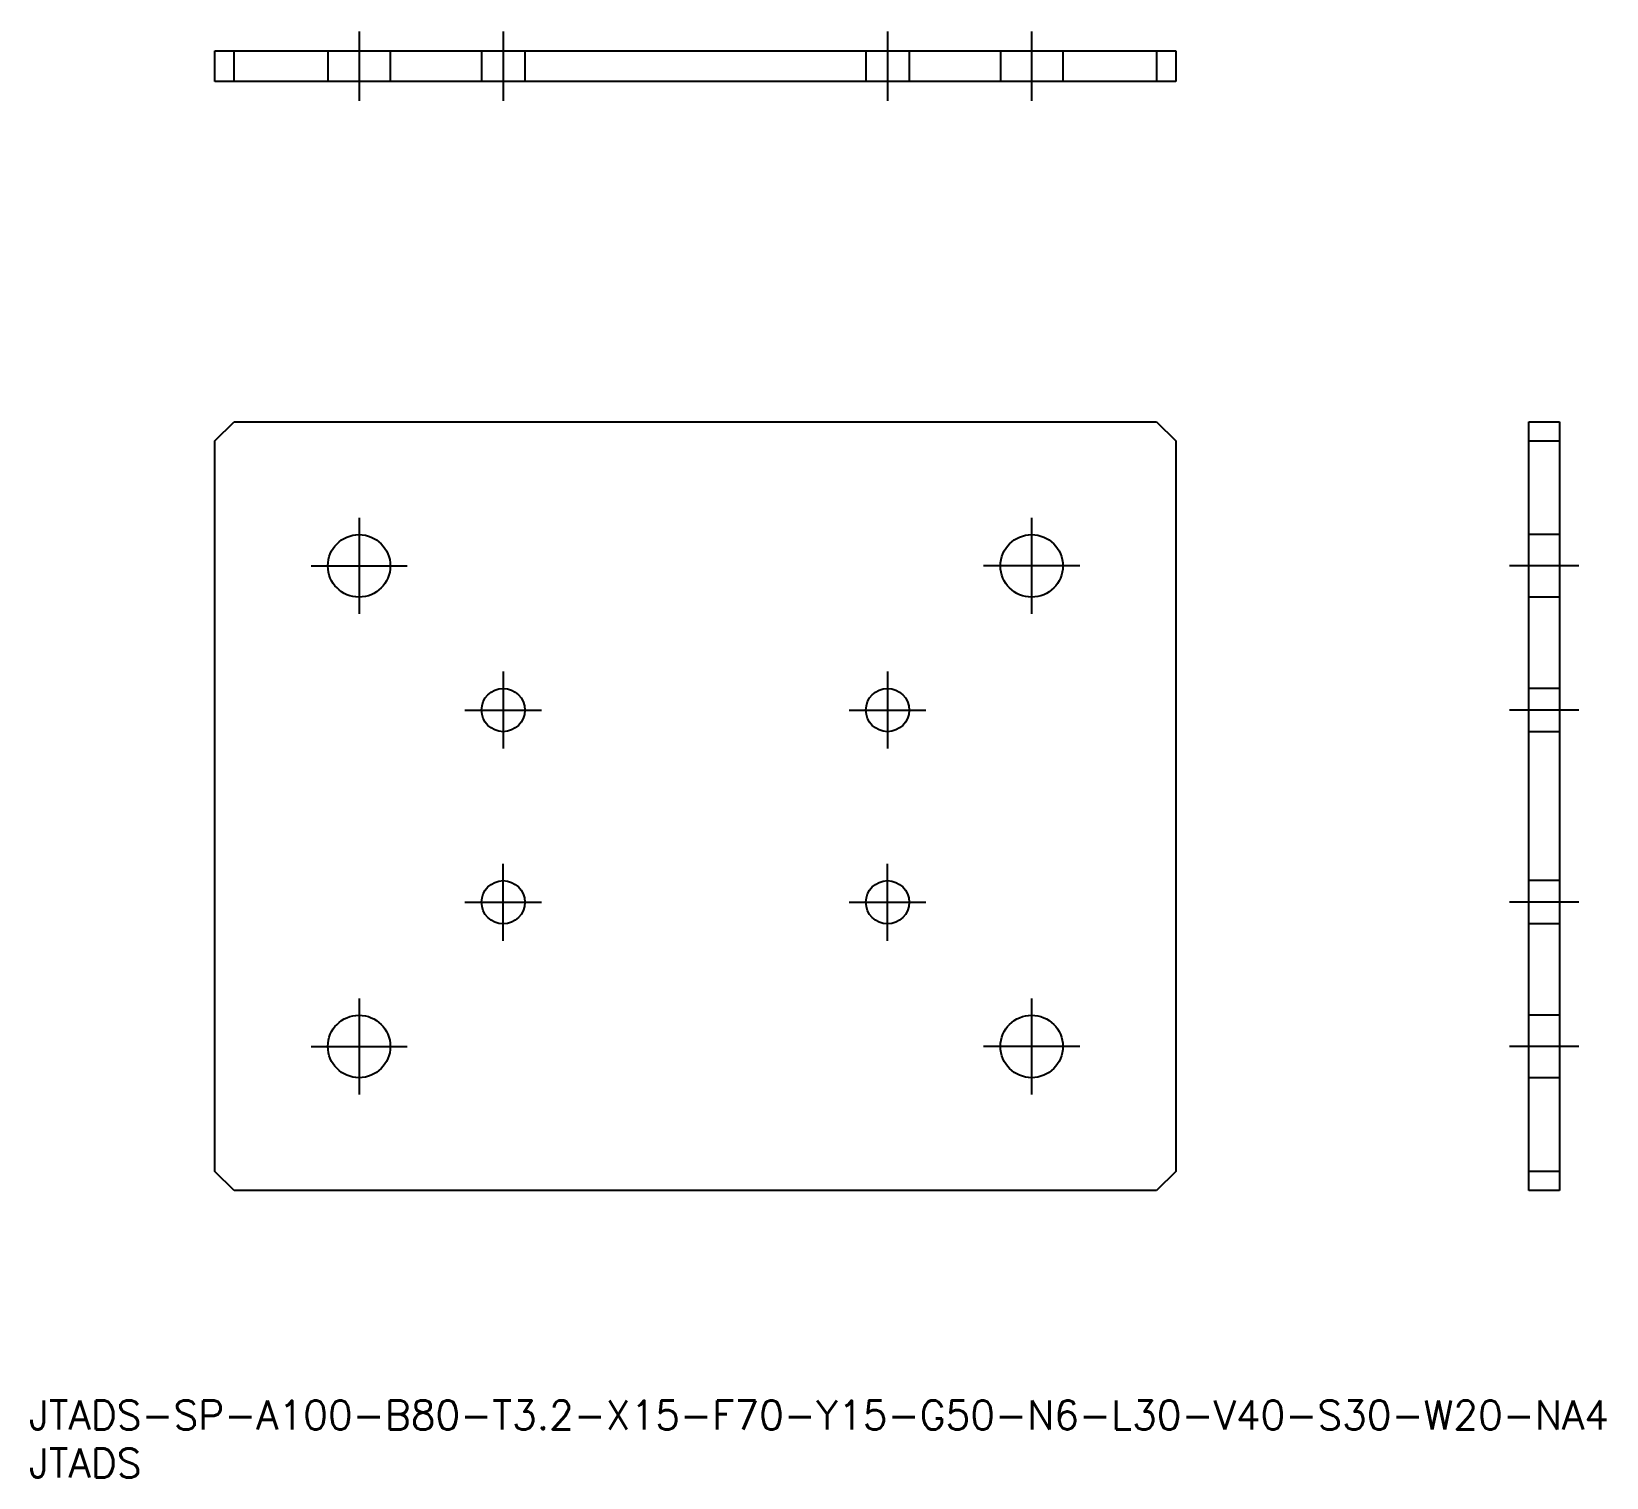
# Model space of a CAD drawing. Extents: x 0 to 164, y 0 to 150.
import ezdxf

# ---------------------------------------------------------------- set-up
doc = ezdxf.new("R2010")
doc.units = 0
doc.linetypes.add('CENTER', pattern=[50.8, 31.75, -6.35, 6.35, -6.35])
doc.linetypes.add('DASHED', pattern=[19.05, 12.7, -6.35])
doc.layers.get('0').update_dxf_attribs({"linetype": 'CONTINUOUS'})
doc.layers.add('CENTER', color=1, linetype='CENTER')
doc.styles.get("Standard").update_dxf_attribs({"font": 'txt.shx', "height": 3, "bigfont": 'bigfont.shx'})

# ---------------------------------------------------------------- blocks, each defined once
blk = doc.blocks.new('*U1')
at = {"color": 7, "linetype": 'CONTINUOUS'}
blk.add_text('JTADS-SP-A100-B80-T3.2-X15-F70-Y15-G50-N6-L30-V40-S30-W20-NA4', height=3, dxfattribs=at).set_placement((0, 5))
blk = doc.blocks.new('*U2')
at = {"color": 7, "linetype": 'CONTINUOUS'}
blk.add_text('JTADS', height=3, dxfattribs=at).set_placement((0, 0))

msp = doc.modelspace()

# ---------------------------------------------------------------- linework, layer by layer
at = {"color": 7, "linetype": 'CONTINUOUS'}
for p, q in [((19.352956, 148.444844), (119.352956, 148.444844)), ((19.352956, 145.244844), (19.352956, 148.444844)), ((21.352956, 145.244844), (21.352956, 148.444844)), ((117.352956, 148.444844), (117.352956, 145.244844)), ((119.352956, 148.444844), (119.352956, 145.244844)), ((119.352956, 145.244844), (19.352956, 145.244844)), ((19.352956, 107.846475), (21.352956, 109.846475)), ((21.352956, 109.846475), (117.352956, 109.846475)), ((117.352956, 109.846475), (119.352956, 107.846475)), ((156.095241, 109.846475), (159.295241, 109.846475)), ((156.095241, 29.846475), (156.095241, 109.846475)), ((159.295241, 109.846475), (159.295241, 29.846475)), ((19.352956, 31.846475), (19.352956, 107.846475)), ((119.352956, 107.846475), (119.352956, 31.846475)), ((156.095241, 107.846475), (159.295241, 107.846475)), ((21.352956, 29.846475), (19.352956, 31.846475)), ((119.352956, 31.846475), (117.352956, 29.846475)), ((159.295241, 31.846475), (156.095241, 31.846475)), ((117.352956, 29.846475), (21.352956, 29.846475)), ((159.295241, 29.846475), (156.095241, 29.846475))]:
    msp.add_line(p, q, dxfattribs=at)
at = {"color": 3, "linetype": 'DASHED'}
for p, q in [((31.102956, 148.444844), (31.102956, 145.244844)), ((37.602956, 148.444844), (37.602956, 145.244844)), ((47.102956, 148.444844), (47.102956, 145.244844)), ((51.602956, 148.444844), (51.602956, 145.244844)), ((87.102956, 148.444844), (87.102956, 145.244844)), ((91.602956, 148.444844), (91.602956, 145.244844)), ((101.102956, 148.444844), (101.102956, 145.244844)), ((107.602956, 148.444844), (107.602956, 145.244844)), ((159.295241, 98.096475), (156.095241, 98.096475)), ((159.295241, 91.596475), (156.095241, 91.596475)), ((159.295241, 82.096475), (156.095241, 82.096475)), ((159.295241, 77.596475), (156.095241, 77.596475)), ((159.295241, 62.096475), (156.095241, 62.096475)), ((159.295241, 57.596475), (156.095241, 57.596475)), ((159.295241, 48.096475), (156.095241, 48.096475)), ((159.295241, 41.596475), (156.095241, 41.596475))]:
    msp.add_line(p, q, dxfattribs=at)
at = {"color": 7, "linetype": 'CONTINUOUS'}
for centre, radius in [((34.352956, 94.846475), 3.25), ((104.352956, 94.846475), 3.25), ((49.352956, 79.846475), 2.25), ((89.352956, 79.846475), 2.25), ((49.352956, 59.846475), 2.25), ((89.352956, 59.846475), 2.25), ((34.352956, 44.846475), 3.25), ((104.352956, 44.846475), 3.25)]:
    msp.add_circle(centre, radius, dxfattribs=at)
at = {"layer": 'CENTER', "color": 1, "linetype": 'CENTER'}
for p, q in [((34.352956, 150.444844), (34.352956, 143.244844)), ((49.352956, 150.444844), (49.352956, 143.244844)), ((89.352956, 150.444844), (89.352956, 143.244844)), ((104.352956, 150.444844), (104.352956, 143.244844)), ((34.352956, 99.846475), (34.352956, 89.846475)), ((104.352956, 99.846475), (104.352956, 89.846475)), ((29.352956, 94.846475), (39.352956, 94.846475)), ((109.352956, 94.846475), (99.352956, 94.846475)), ((161.295241, 94.846475), (154.095241, 94.846475)), ((49.352956, 83.846475), (49.352956, 75.846475)), ((89.352956, 83.846475), (89.352956, 75.846475)), ((45.352956, 79.846475), (53.352956, 79.846475)), ((85.352956, 79.846475), (93.352956, 79.846475)), ((161.295241, 79.846475), (154.095241, 79.846475)), ((49.352956, 55.846475), (49.352956, 63.846475)), ((89.352956, 55.846475), (89.352956, 63.846475)), ((45.352956, 59.846475), (53.352956, 59.846475)), ((85.352956, 59.846475), (93.352956, 59.846475)), ((161.295241, 59.846475), (154.095241, 59.846475)), ((34.352956, 49.846475), (34.352956, 39.846475)), ((104.352956, 49.846475), (104.352956, 39.846475)), ((29.352956, 44.846475), (39.352956, 44.846475)), ((109.352956, 44.846475), (99.352956, 44.846475)), ((161.295241, 44.846475), (154.095241, 44.846475))]:
    msp.add_line(p, q, dxfattribs=at)

# ---------------------------------------------------------------- block references
at = {"color": 7, "linetype": 'CONTINUOUS'}
for name in ['*U1', '*U2']:
    msp.add_blockref(name, (0, 0), dxfattribs=at)

doc.saveas('drawing.dxf')
